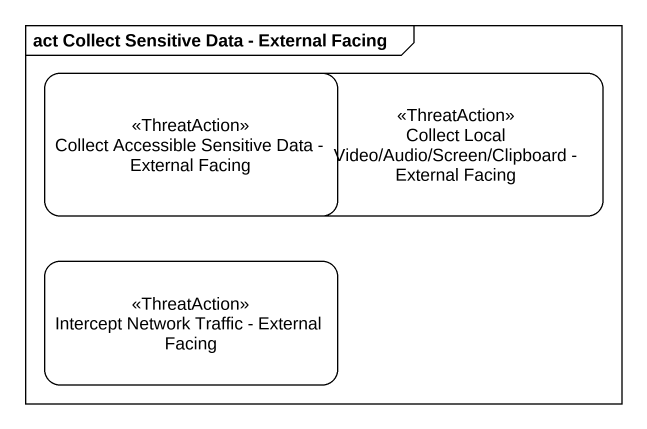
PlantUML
@startuml
mainframe act Collect Sensitive Data - External Facing
hide empty description
state "Collect Accessible Sensitive Data - External Facing" as Collect_Accessible <<ThreatAction>>
state "Collect Local Video/Audio/Screen/Clipboard - External Facing" as Collect_Local_Video_Audio <<ThreatAction>>
state "Intercept Network Traffic - External Facing" as Intercept_Network_Traffic <<ThreatAction>>
@enduml
